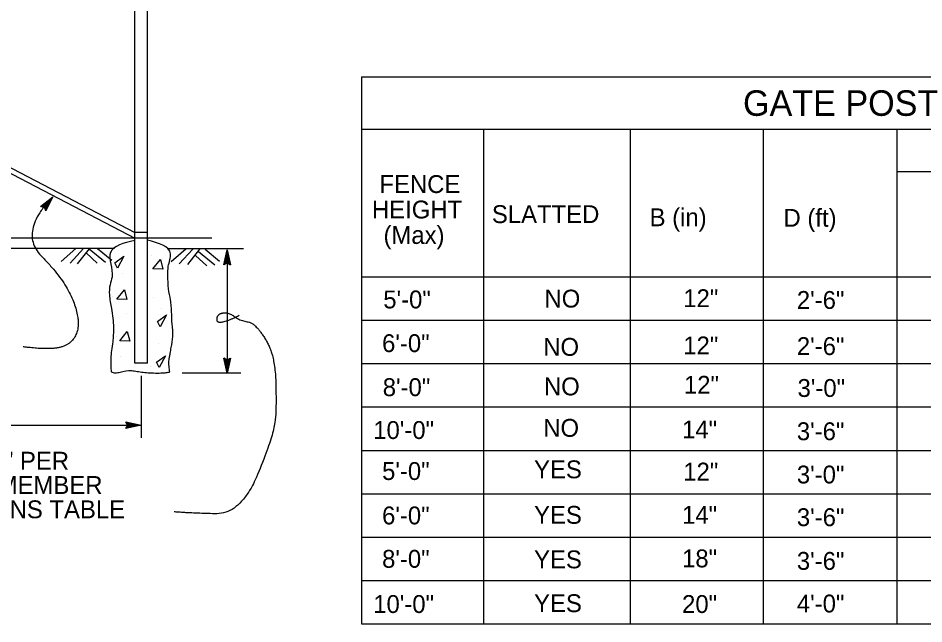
# Model space of a CAD drawing. Extents: x -893 to 867, y -474 to 712.
# Drawn here: x 211.6 to 566.7, y 24.9 to 262.3 of the extents above; entities that cross this region are included whole.
import ezdxf

# ---------------------------------------------------------------- set-up
doc = ezdxf.new("R2010")
doc.units = 0
for name, color, linetype in [('mc_FENCE-anno', 7, 'Continuous'), ('mc_FENCE-CL', 7, 'Continuous'), ('rd_PROFILE-OG', 7, 'Continuous'), ('rd_QTY-TABLE', 7, 'Continuous'), ('rd_SUBBASE-MATERIAL', 7, 'Continuous')]:
    doc.layers.add(name, color=color, linetype=linetype)

msp = doc.modelspace()

# ---------------------------------------------------------------- linework, layer by layer
at = {"layer": 'mc_FENCE-anno'}
for p, q in [((293.61, 171.51), (293.61, 123.15)), ((259.84, 122.11), (259.84, 118.09)), ((259.84, 120.86), (259.84, 97.84)), ((298.98, 123.15), (275.92, 123.15)), ((254.64, 102.72), (253.84, 104.06)), ((253.84, 104.06), (253.84, 104.06)), ((253.84, 104.06), (259.84, 102.72)), ((254.06, 103.71), (258.46, 102.72)), ((254.29, 103.35), (257.08, 102.72)), ((254.47, 103), (255.7, 102.73)), ((90.05, 102.72), (259.84, 102.72)), ((259.84, 102.72), (253.84, 101.39)), ((253.84, 101.39), (254.64, 102.72)), ((253.84, 101.39), (253.84, 101.39)), ((258.45, 102.72), (254.08, 101.75)), ((257.08, 102.72), (254.25, 102.1)), ((255.7, 102.73), (254.49, 102.46)), ((259.84, 102.72), (259.84, 102.72))]:
    msp.add_line(p, q, dxfattribs=at)
for points in [[(220.44, 188.45), (225.19, 192.2), (222.48, 186.79), (222.35, 187.18), (224.33, 191.14), (220.85, 188.39), (221.25, 188.33), (223.47, 190.09), (222.21, 187.56), (222.07, 187.94), (222.62, 189.04), (221.65, 188.28), (221.96, 188.23), (222.48, 186.79), (221.96, 188.23)], [(292.29, 165.61), (293.61, 171.51), (294.92, 165.61), (294.57, 165.82), (293.61, 170.15), (292.64, 165.82), (292.99, 166.03), (293.61, 168.8), (294.22, 166.03), (293.87, 166.24), (293.61, 167.44), (293.34, 166.23), (293.61, 166.4), (294.92, 165.61), (293.61, 166.4)], [(294.93, 129.05), (293.61, 123.15), (292.3, 129.05), (292.65, 128.84), (293.61, 124.52), (294.58, 128.84), (294.23, 128.64), (293.61, 125.87), (293, 128.63), (293.35, 128.42), (293.61, 127.23), (293.88, 128.43), (293.61, 128.26), (292.3, 129.05), (293.61, 128.26)]]:
    msp.add_lwpolyline(points, close=True, dxfattribs=at)
for points in [[(225.19, 192.2), (211.63, 178.24), (230.03, 159.63), (236.23, 143.73), (233.13, 134.62), (223.83, 132.1), (213.57, 133.46)], [(298.27, 145.69), (290.03, 141.57), (289.3, 145.94), (293.61, 147.33), (299, 143.51), (304.33, 143.03), (312.15, 131), (312.95, 112.13), (312.15, 99.3), (299.06, 67.89), (279.29, 68.24), (272.77, 68.79)]]:
    msp.add_open_spline(points, degree=2, dxfattribs=at)
at = {"layer": 'mc_FENCE-CL'}
for p, q in [((257.34, 127.05), (257.34, 281.24)), ((262.34, 127.05), (262.34, 281.24)), ((92.34, 264.05), (257.46, 178.29)), ((92.34, 262.05), (257.4, 175.98)), ((262.38, 178.29), (257.46, 178.29)), ((264.05, 176.05), (87.34, 176.05)), ((287.59, 176.05), (264.05, 176.05)), ((262.34, 127.05), (257.34, 127.05))]:
    msp.add_line(p, q, dxfattribs=at)
at = {"layer": 'rd_PROFILE-OG'}
for p, q in [((249.48, 172.05), (100.45, 172.05)), ((234.28, 171.96), (228.58, 166.89)), ((237.3, 172.02), (232.01, 166.26)), ((239.51, 171.92), (234.8, 165.94)), ((239.47, 171.88), (245.91, 166.58)), ((242.72, 172.05), (248.36, 167.41)), ((299.98, 171.81), (270.09, 171.81)), ((277.4, 171.78), (271.69, 166.7)), ((280.14, 171.74), (274.84, 165.98)), ((282.8, 171.74), (278.1, 165.76)), ((282.34, 170.84), (288.78, 165.54)), ((285, 171.72), (290.63, 167.08)), ((238.29, 170.23), (242.69, 166.23)), ((281.16, 169.19), (285.56, 165.19))]:
    msp.add_line(p, q, dxfattribs=at)
at = {"layer": 'rd_QTY-TABLE'}
for p, q in [((346.2, 239.32), (746.27, 239.32)), ((346.2, 239.32), (346.2, 24.89)), ((346.2, 218.74), (746.27, 218.74)), ((394.04, 218.74), (394.04, 24.89)), ((451.63, 218.74), (451.63, 24.89)), ((503.78, 218.74), (503.78, 24.89)), ((556.16, 218.74), (556.16, 24.89)), ((556.16, 202.13), (746.27, 202.13)), ((346.2, 160.89), (746.27, 160.89)), ((346.2, 143.89), (746.27, 143.89)), ((346.2, 126.89), (746.27, 126.89)), ((346.2, 109.89), (746.27, 109.89)), ((346.2, 92.89), (746.27, 92.89)), ((346.2, 75.89), (746.27, 75.89)), ((346.2, 58.89), (746.27, 58.89)), ((346.2, 41.89), (746.27, 41.89)), ((346.2, 24.89), (746.27, 24.89))]:
    msp.add_line(p, q, dxfattribs=at)
at = {"layer": 'rd_SUBBASE-MATERIAL'}
for points in [[(253.12, 168.96), (250.64, 164.31), (249.62, 166.38)], [(268.36, 163.85), (264.46, 163.96), (267.41, 167.62)], [(254.26, 151.97), (250.36, 152.08), (253.32, 155.74)], [(269.81, 145.95), (267.34, 141.3), (266.31, 143.37)], [(255.38, 135.64), (251.48, 135.75), (254.43, 139.41)], [(269.44, 129.99), (266.97, 125.34), (265.94, 127.42)]]:
    msp.add_lwpolyline(points, close=True, dxfattribs=at)
for points in [[(257.34, 175.06), (247.86, 170.43), (248.45, 160.8), (247.7, 157.8), (247.42, 153.87), (248.27, 148.45), (249.01, 140.96), (248.73, 135.44), (248.27, 131.98), (247.98, 126.09), (248.15, 123.63)], [(271.15, 123.63), (270.81, 125.71), (271, 129.55), (271.28, 130.86), (271.65, 133.2), (272.31, 137.5), (272.03, 142.46), (271.84, 146.3), (271.65, 149.38), (271.37, 151.81), (270.62, 156.21), (270.34, 161.36), (270.53, 165.01), (271.38, 169.89), (262.34, 175.25)], [(248.15, 123.63), (249.76, 123.28), (251.63, 123.56), (256.12, 124.12), (258.28, 123.84), (260.71, 123.47), (263.33, 123.28), (266.23, 123.19), (268.94, 123.28), (270.53, 123.47), (271.15, 123.63)]]:
    msp.add_spline(points, degree=3, dxfattribs=at)

# ---------------------------------------------------------------- texts
at = {"layer": 'mc_FENCE-anno'}
for s, p in [('DEPTH "D" PER', (162.03, 85.32)), ('TYPICAL MEMBER', (162.03, 75.8)), ('DIMENSIONS TABLE ', (162.03, 66.28))]:
    msp.add_text(s, height=7, dxfattribs=at).set_placement(p)
at = {"layer": 'rd_QTY-TABLE'}
for s, height, p in [('GATE POST', 10, (495.84, 223.97)), ('FENCE', 7, (353.29, 193.73)), ('HEIGHT', 7, (350.36, 183.76)), ('SLATTED', 7, (397.38, 181.95)), ('B (in)', 7, (459.21, 180.72)), ('D (ft)', 7, (511.7, 180.51)), ('(Max)', 7, (354.89, 173.78)), ('5\'-0"', 7, (354.8, 148.52)), ('NO', 7, (417.99, 148.85)), ('12"', 7, (472.4, 149)), ('12"', 7, (472.4, 149)), ('2\'-6"', 7, (516.94, 148.31)), ('6\'-0"', 7, (354.33, 131.39)), ('NO', 7, (417.51, 129.93)), ('12"', 7, (472.4, 130.49)), ('12"', 7, (472.4, 130.49)), ('2\'-6"', 7, (516.94, 130.24)), ('8\'-0"', 7, (354.59, 114.14)), ('NO', 7, (417.78, 114.44)), ('12"', 7, (472.66, 115.07)), ('12"', 7, (472.66, 115.07)), ('3\'-0"', 7, (517.21, 113.82)), ('10\'-0"', 7, (350.86, 97.34)), ('NO', 7, (417.51, 98.2)), ('14"', 7, (471.93, 97.56)), ('14"', 7, (471.93, 97.56)), ('3\'-6"', 7, (516.94, 96.87)), ('YES', 7, (413.92, 81.95)), ('5\'-0"', 7, (354.33, 81.28)), ('12"', 7, (472.4, 81.06)), ('12"', 7, (472.4, 81.06)), ('3\'-0"', 7, (516.94, 79.92)), ('YES', 7, (413.92, 64.11)), ('14"', 7, (471.93, 64.11)), ('14"', 7, (471.93, 64.11)), ('6\'-0"', 7, (354.33, 63.88)), ('3\'-6"', 7, (516.94, 63.19)), ('8\'-0"', 7, (354.33, 46.88)), ('YES', 7, (413.92, 46.66)), ('18"', 7, (471.93, 47.04)), ('18"', 7, (471.93, 47.04)), ('3\'-6"', 7, (516.94, 46.07)), ('10\'-0"', 7, (350.86, 29.16)), ('YES', 7, (413.92, 29.49)), ('20"', 7, (471.93, 29.16)), ('20"', 7, (471.93, 29.16)), ('4\'-0"', 7, (516.94, 29.36))]:
    msp.add_text(s, height=height, dxfattribs=at).set_placement(p)
at = {"layer": 'rd_SUBBASE-MATERIAL'}
for p in [(252.74, 170.25), (264.03, 169.25), (269.32, 168.82), (254.77, 166.46), (252.54, 162.38), (266.64, 159.41), (248.59, 153.23), (264.53, 152.86), (270.61, 153.52), (254.03, 146.79), (267.75, 148.65), (267.01, 138.63), (271.33, 138.64), (250.32, 137.52), (266.75, 134.78), (251.8, 129.72), (251.17, 125.05), (263.3, 126.01), (269.61, 123.76)]:
    msp.add_text('.', height=0.8, rotation=266.9315, dxfattribs=at).set_placement(p)

doc.saveas('drawing.dxf')
